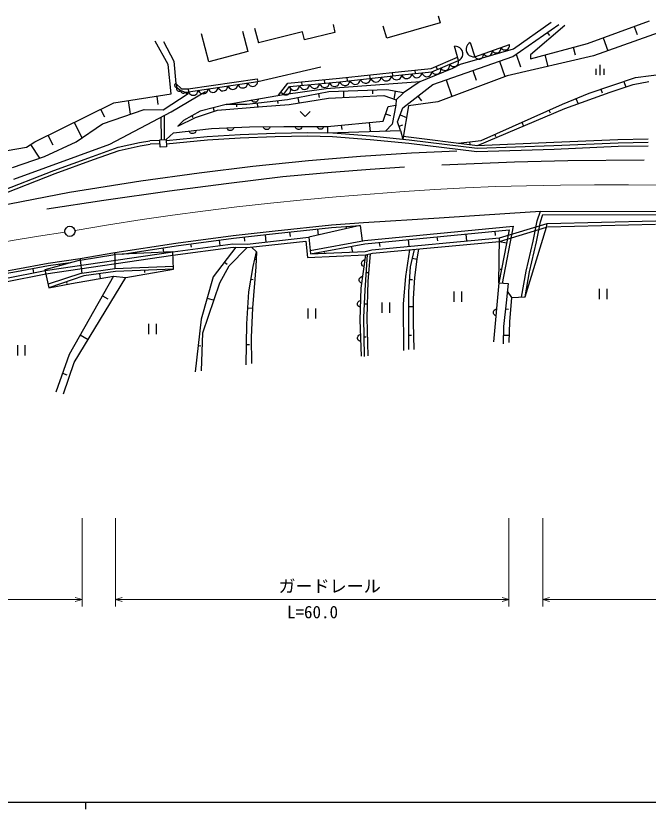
# Model space of a CAD drawing. Units: millimetres, scale not verified. Extents: x 40000 to 680000, y 20000 to 380000.
# Drawn here: x 157818 to 250481, y 204000 to 320329 of the extents above; entities that cross this region are included whole.
import ezdxf
from ezdxf.enums import TextEntityAlignment as Align

# ---------------------------------------------------------------- set-up
doc = ezdxf.new("R2010")
doc.units = ezdxf.units.MM
doc.header["$LTSCALE"] = 1000
doc.linetypes.add('CHAIN', pattern=[18.5, 12, -1.5, 3.5, -1.5])
for name, color, linetype, lineweight in [('M-BGD', 7, 'Continuous', 25), ('M-BMK', 2, 'CHAIN', 13), ('M-BMK-SRVR', 3, 'Continuous', 25), ('M-STR-HTXT', 7, 'Continuous', 13), ('M-TTL-BAND', 7, 'Continuous', 25)]:
    doc.layers.add(name, color=color, linetype=linetype, lineweight=lineweight)
doc.styles.add('ＭＳ ゴシック', font='')
doc.styles.get('ＭＳ ゴシック').set_extended_font_data('MS Gothic')

msp = doc.modelspace()

# ---------------------------------------------------------------- linework, layer by layer
at = {"layer": 'M-BGD'}
for p, q in [((219717, 320329), (220008, 319312)), ((204298, 319073), (204587, 317913)), ((212166, 317068), (211665, 318819)), ((220008, 319312), (212166, 317068)), ((230646, 314346), (237380, 319068)), ((230739, 315515), (236275, 319425)), ((238266, 318907), (233222, 314614)), ((241592, 316278), (250703, 319604)), ((248425, 318773), (248851, 317606)), ((186075, 313598), (185021, 317671)), ((191037, 318102), (191818, 315085)), ((192815, 318544), (193359, 316356)), ((199838, 317965), (193359, 316356)), ((200126, 316805), (199838, 317965)), ((204587, 317913), (200126, 316805)), ((235697, 317887), (236004, 317449)), ((252768, 318129), (242493, 314453)), ((180132, 313220), (178210, 316627)), ((179465, 316547), (180986, 313664)), ((224403, 316440), (225078, 314334)), ((243870, 317109), (244569, 315196)), ((222695, 313768), (222109, 315873)), ((225078, 314334), (230180, 316143)), ((225545, 313979), (230739, 315515)), ((233249, 314051), (241592, 316278)), ((239506, 315721), (239801, 314618)), ((191818, 315085), (186075, 313598)), ((218679, 312594), (222560, 314254)), ((218922, 310268), (230646, 314346)), ((242493, 314453), (229822, 311556)), ((231150, 314699), (231797, 312870)), ((233222, 314614), (233249, 314051)), ((235335, 314608), (235785, 312919)), ((180558, 308874), (180132, 313220)), ((180986, 313664), (181280, 310435)), ((218803, 312104), (222695, 313768)), ((221867, 312645), (222958, 313252)), ((222958, 313252), (225545, 313979)), ((228692, 313666), (229472, 311424)), ((243398, 313155), (243398, 311655)), ((193263, 310702), (202498, 312849)), ((205234, 311175), (214330, 312186)), ((213055, 311541), (213000, 312038)), ((214330, 312186), (218679, 312594)), ((214377, 311688), (218803, 312104)), ((216374, 311876), (216327, 312374)), ((217071, 310726), (221867, 312645)), ((219628, 312456), (219431, 312916)), ((224784, 312307), (225274, 310898)), ((242798, 312558), (242798, 311658)), ((243998, 312558), (243998, 311658)), ((248613, 311302), (261589, 312891)), ((183068, 309607), (193183, 311075)), ((183094, 309207), (193263, 310702)), ((193183, 311075), (193263, 310702)), ((197653, 310442), (205234, 311175)), ((197917, 309965), (205285, 310678)), ((199783, 310145), (199735, 310643)), ((203104, 310467), (203056, 310964)), ((203308, 309675), (217071, 310726)), ((205285, 310678), (214377, 311688)), ((206423, 310804), (206368, 311301)), ((209739, 311173), (209684, 311670)), ((217071, 310726), (214644, 309044)), ((229822, 311556), (219681, 307719)), ((220876, 310948), (221730, 308495)), ((241856, 308998), (248613, 311302)), ((246924, 310726), (247217, 309866)), ((248298, 310245), (250598, 310696)), ((181280, 310435), (181386, 309848)), ((181280, 310435), (182107, 309607)), ((181386, 309848), (182000, 309394)), ((182107, 309607), (183068, 309607)), ((183068, 309607), (183094, 309207)), ((196298, 308680), (197653, 310442)), ((197026, 308806), (197917, 309965)), ((197026, 308806), (203308, 309675)), ((212208, 309460), (203681, 309192)), ((214644, 309044), (212208, 309460)), ((214523, 306834), (218922, 310268)), ((243546, 309574), (243728, 309039)), ((244915, 309117), (248298, 310245)), ((172155, 307594), (180558, 308874)), ((178457, 308554), (178640, 307353)), ((179394, 306534), (183045, 308941)), ((180593, 306240), (185603, 309217)), ((182000, 309394), (182641, 309154)), ((182641, 309154), (183094, 309207)), ((188648, 307350), (197026, 308806)), ((197026, 308806), (196630, 309111)), ((203681, 309192), (197650, 308004)), ((199158, 308301), (199305, 307552)), ((202173, 308895), (202275, 308380)), ((203622, 308242), (211732, 308628)), ((205813, 309259), (205841, 308347)), ((210076, 309393), (210092, 308887)), ((211732, 308628), (213545, 308034)), ((213426, 309252), (213235, 308135)), ((213545, 308034), (214644, 309044)), ((216723, 308551), (217246, 307881)), ((237929, 307397), (241856, 308998)), ((238284, 306727), (244915, 309117)), ((160592, 301863), (172155, 307594)), ((174255, 307914), (174560, 305913)), ((188648, 307350), (184815, 306370)), ((191678, 307350), (188648, 307350)), ((190163, 307350), (190163, 306977)), ((197650, 308004), (191678, 307350)), ((193171, 307514), (193228, 306990)), ((193966, 307053), (197858, 307321)), ((196157, 307841), (196198, 307461)), ((197858, 307321), (203622, 308242)), ((212377, 307018), (213511, 307251)), ((213511, 307251), (212959, 304460)), ((213545, 308034), (213511, 307251)), ((215362, 307129), (214526, 302258)), ((219681, 307719), (215362, 307129)), ((226017, 302044), (237929, 307397)), ((239893, 308198), (240216, 307406)), ((170228, 306639), (170792, 305500)), ((170513, 304515), (176599, 306617)), ((171588, 301517), (180593, 306240)), ((176599, 306617), (179394, 306534)), ((184815, 306370), (182379, 305003)), ((184162, 305449), (187370, 306489)), ((186731, 306860), (186868, 306326)), ((187370, 306489), (193966, 307053)), ((211650, 304867), (212377, 307018)), ((213745, 304768), (214523, 306834)), ((225454, 301316), (238284, 306727)), ((235944, 306505), (236117, 306119)), ((179086, 305449), (179107, 302174)), ((179607, 302202), (179585, 305711)), ((181547, 304142), (184162, 305449)), ((182379, 305003), (181547, 304142)), ((183597, 305687), (183734, 305443)), ((203471, 304111), (211650, 304867)), ((212014, 305942), (212710, 305707)), ((214134, 305801), (215073, 305447)), ((166373, 304728), (167508, 302439)), ((166668, 301859), (170513, 304515)), ((180910, 303180), (186492, 303791)), ((186492, 303791), (192045, 304053)), ((192045, 304053), (197104, 304082)), ((197104, 304082), (201436, 304111)), ((201436, 304111), (203471, 304111)), ((203471, 304111), (203510, 303175)), ((205516, 304300), (205575, 303663)), ((209605, 304678), (209727, 303364)), ((212959, 304460), (212001, 303433)), ((214209, 303500), (213745, 304768)), ((213977, 304134), (214535, 304338)), ((231973, 304721), (232221, 304170)), ((162519, 302818), (163213, 301417)), ((179823, 302214), (180910, 303180)), ((179833, 302048), (185842, 302632)), ((185842, 302632), (190683, 302924)), ((190683, 302924), (195809, 303128)), ((190708, 302424), (195825, 302628)), ((195809, 303128), (200622, 303244)), ((195825, 302628), (200622, 302744)), ((200622, 303244), (204253, 303157)), ((200622, 302744), (204227, 302657)), ((203510, 303175), (214209, 303500)), ((204227, 302657), (209751, 302221)), ((204253, 303157), (209795, 302719)), ((209795, 302719), (215476, 302165)), ((214209, 303500), (214526, 302258)), ((214599, 302679), (225454, 301316)), ((228003, 302936), (228126, 302661)), ((157506, 296362), (171588, 301517)), ((159356, 301052), (160592, 301863)), ((159974, 301458), (161280, 299468)), ((162035, 299728), (166668, 301859)), ((172803, 301056), (175923, 301756)), ((175923, 301756), (177441, 302009)), ((176019, 301266), (177491, 301511)), ((178916, 302059), (177441, 302009)), ((178944, 301560), (177491, 301511)), ((178910, 302163), (179823, 302214)), ((178970, 301091), (178910, 302163)), ((179823, 302214), (179883, 301142)), ((179860, 301549), (185882, 302134)), ((185882, 302134), (190708, 302424)), ((209751, 302221), (215420, 301669)), ((215420, 301669), (225381, 300418)), ((215476, 302165), (225404, 300919)), ((222628, 301671), (226017, 302044)), ((224323, 301858), (224367, 301453)), ((225382, 301325), (236650, 301795)), ((225404, 300919), (236672, 301296)), ((236650, 301795), (246064, 302203)), ((236672, 301296), (246080, 301703)), ((246064, 302203), (250466, 302290)), ((246080, 301703), (250476, 301790)), ((153642, 300125), (159356, 301052)), ((169050, 299729), (172803, 301056)), ((169218, 299259), (172942, 300574)), ((172942, 300574), (176019, 301266)), ((179883, 301142), (178970, 301091)), ((208322, 299754), (215787, 300265)), ((215787, 300265), (222450, 300560)), ((225381, 300418), (236691, 300796)), ((236691, 300796), (246096, 301203)), ((246096, 301203), (250486, 301291)), ((157304, 298096), (162035, 299728)), ((163377, 297675), (169050, 299729)), ((163554, 297207), (169218, 299259)), ((192551, 298304), (200718, 299136)), ((200718, 299136), (208322, 299754)), ((230875, 298911), (238710, 299126)), ((238710, 299126), (249889, 299197)), ((184671, 297309), (192551, 298304)), ((204091, 297414), (209730, 297835)), ((209730, 297835), (214773, 298185)), ((220270, 298504), (230875, 298911)), ((147665, 291494), (163377, 297675)), ((147811, 291014), (163554, 297207)), ((176154, 296154), (184671, 297309)), ((188646, 295768), (196946, 296784)), ((196946, 296784), (204091, 297414)), ((165676, 294462), (176154, 296154)), ((180345, 294683), (188646, 295768)), ((147811, 291014), (165676, 294462)), ((170714, 293317), (180345, 294683)), ((162378, 292021), (170714, 293317)), ((219850, 290712), (230222, 291419)), ((230222, 291419), (234690, 291680)), ((234228, 290273), (234690, 291680)), ((234690, 291680), (252590, 291660)), ((234713, 290145), (235052, 291179)), ((235052, 291179), (252557, 291160)), ((195830, 288813), (204063, 289669)), ((204063, 289669), (208754, 290042)), ((208754, 290042), (219850, 290712)), ((228707, 287760), (235700, 289872)), ((233619, 287271), (234228, 290273)), ((234109, 287171), (234713, 290145)), ((235604, 289320), (235700, 289872)), ((235700, 289872), (251613, 290277)), ((235713, 289372), (251555, 289775)), ((189687, 288105), (195830, 288813)), ((195872, 288415), (204099, 289271)), ((197929, 288629), (197996, 287986)), ((208301, 289604), (200764, 287857)), ((202042, 289057), (202134, 288175)), ((204099, 289271), (208301, 289604)), ((206200, 289438), (206215, 289249)), ((208301, 289604), (208594, 287346)), ((208894, 287402), (230723, 289506)), ((208964, 286906), (230107, 288945)), ((227993, 288741), (228053, 288118)), ((230107, 288945), (228622, 281167)), ((228700, 287236), (235604, 289320)), ((230723, 289506), (229113, 281073)), ((232437, 279112), (235605, 289325)), ((181276, 287020), (189687, 288105)), ((181333, 286624), (189733, 287708)), ((187633, 287437), (187733, 286656)), ((189733, 287708), (195872, 288415)), ((191267, 287885), (191338, 287274)), ((191707, 286859), (200764, 287857)), ((194337, 288238), (194461, 287163)), ((200764, 287857), (201008, 285423)), ((200958, 285922), (208894, 287402)), ((209983, 286007), (228707, 287760)), ((215307, 287518), (215404, 286514)), ((219536, 287925), (219594, 287316)), ((223764, 288333), (223863, 287306)), ((228622, 281167), (228707, 287760)), ((172298, 285628), (181276, 287020)), ((173398, 285394), (181333, 286624)), ((179349, 286316), (179448, 285678)), ((180819, 285742), (189637, 286908)), ((180842, 285241), (189664, 286407)), ((183433, 286895), (183494, 286419)), ((190057, 286398), (186719, 282038)), ((189059, 283689), (191728, 286358)), ((189637, 286908), (191707, 286859)), ((189664, 286407), (191728, 286358)), ((191728, 286358), (200317, 287305)), ((193070, 285724), (192359, 286428)), ((200317, 287305), (200557, 284903)), ((201008, 285423), (208964, 286906)), ((206975, 286535), (207134, 285684)), ((210067, 285512), (228700, 287257)), ((211079, 287110), (211136, 286515)), ((229736, 287000), (228700, 287198)), ((232626, 282911), (233619, 287271)), ((233116, 282810), (234109, 287171)), ((162104, 282965), (180819, 285742)), ((162211, 282476), (180842, 285240)), ((167224, 284732), (172298, 285628)), ((167243, 284522), (172298, 285342)), ((180819, 285742), (172298, 285342)), ((172298, 285342), (172298, 285628)), ((172298, 285342), (172307, 283266)), ((175381, 285701), (175401, 285574)), ((180933, 283207), (180819, 285742)), ((192576, 283573), (193070, 285724)), ((193070, 285724), (192983, 283544)), ((200557, 284903), (209065, 285266)), ((201008, 285423), (208994, 285763)), ((202997, 285793), (203028, 285623)), ((209065, 285266), (208741, 282851)), ((209279, 285319), (208942, 280116)), ((208994, 285763), (209983, 286007)), ((209065, 285266), (210067, 285512)), ((209444, 281446), (209811, 285450)), ((214990, 282099), (215542, 286013)), ((215667, 283529), (216242, 286091)), ((216810, 286144), (216571, 284633)), ((157833, 283195), (162553, 284046)), ((167243, 284522), (162077, 283093)), ((162553, 284046), (167224, 284732)), ((165766, 284114), (162618, 283651)), ((164207, 283886), (164225, 283768)), ((167224, 284732), (167243, 284522)), ((167243, 284522), (167500, 282614)), ((188388, 284218), (188796, 283906)), ((192823, 284648), (193026, 284602)), ((215955, 284810), (216577, 284670)), ((216571, 284633), (216245, 281973)), ((152365, 282214), (157833, 283195)), ((157904, 282802), (152441, 281821)), ((156209, 281814), (162104, 282965)), ((162618, 283651), (157904, 282802)), ((160308, 283235), (160416, 282636)), ((162077, 283093), (162649, 280462)), ((167500, 282614), (172307, 283266)), ((172409, 282818), (167785, 282227)), ((172307, 283266), (180914, 283636)), ((180933, 283207), (172409, 282818)), ((173915, 281968), (180933, 283207)), ((176671, 283012), (176686, 282680)), ((187722, 281189), (189059, 283689)), ((191966, 279881), (192576, 283573)), ((192983, 283544), (192489, 277498)), ((208741, 282851), (208365, 280417)), ((209111, 282717), (209379, 282700)), ((215391, 279840), (215667, 283529)), ((228993, 283112), (228786, 283151)), ((231926, 279096), (232626, 282911)), ((232437, 279112), (233116, 282810)), ((156303, 281323), (162211, 282477)), ((167500, 282614), (162530, 281006)), ((167785, 282227), (162649, 280462)), ((172123, 282139), (165609, 270669)), ((165947, 281072), (172123, 282139)), ((166375, 269520), (173915, 281968)), ((170097, 282522), (170190, 281798)), ((172123, 282139), (173915, 281968)), ((186719, 282038), (184967, 275853)), ((192271, 281727), (192605, 281672)), ((214613, 278109), (214990, 282099)), ((215529, 281685), (215947, 281653)), ((216245, 281973), (216069, 278861)), ((162649, 280462), (165947, 281072)), ((165217, 281344), (165299, 281105)), ((185222, 273835), (187722, 281189)), ((208365, 280417), (208214, 275775)), ((209318, 276051), (209444, 281446)), ((228622, 281167), (227840, 272550)), ((228622, 281167), (229985, 281105)), ((229985, 281105), (229669, 278261)), ((170495, 279272), (171293, 278819)), ((191646, 275143), (191966, 279881)), ((208942, 280116), (208766, 276101)), ((215416, 271383), (215391, 279840)), ((222011, 279911), (222011, 278411)), ((223162, 278411), (223162, 279911)), ((230504, 279051), (229860, 279980)), ((243316, 280291), (243316, 278791)), ((244467, 278791), (244467, 280291)), ((185843, 278946), (186861, 278657)), ((208854, 278109), (209366, 278086)), ((211453, 278294), (211453, 276794)), ((212604, 276794), (212604, 278294)), ((214689, 271233), (214613, 278109)), ((216069, 278861), (216069, 275373)), ((229669, 278261), (229262, 274785)), ((230210, 275462), (230504, 279051)), ((230504, 279051), (232437, 279112)), ((191806, 277512), (192488, 277466)), ((192489, 277498), (192315, 273167)), ((200610, 277438), (200610, 275938)), ((201762, 275938), (201762, 277438)), ((215398, 277726), (216069, 277728)), ((229561, 277383), (230040, 277327)), ((184967, 275853), (184089, 268138)), ((208214, 275775), (208415, 270405)), ((208766, 276101), (208867, 270380)), ((209444, 270480), (209318, 276051)), ((177261, 275155), (177261, 273655)), ((178412, 273655), (178412, 275155)), ((191559, 269155), (191646, 275143)), ((216069, 275373), (216119, 271383)), ((229262, 274785), (229217, 272234)), ((230098, 272437), (230210, 275462)), ((167238, 273536), (168406, 272873)), ((185019, 268254), (185222, 273835)), ((215410, 273498), (215820, 273499)), ((229240, 273509), (230137, 273494)), ((192315, 273167), (192344, 269330)), ((208817, 273240), (209156, 273246)), ((158048, 272016), (158048, 270516)), ((159200, 270516), (159200, 272016)), ((184528, 271996), (184903, 271953)), ((191603, 272149), (192035, 272143)), ((165609, 270669), (163660, 265169)), ((164774, 264925), (166375, 269520)), ((164635, 267919), (165266, 267695))]:
    msp.add_line(p, q, dxfattribs=at)
for points in [[(224403, 316440), (224186, 316283), (224022, 316091), (223856, 315812), (223804, 315539), (223804, 315267), (223909, 314940), (224067, 314718), (224268, 314527), (224565, 314396), (224809, 314341), (225078, 314334)], [(222695, 313768), (222916, 313914), (223086, 314098), (223260, 314367), (223322, 314634), (223332, 314904), (223241, 315230), (223093, 315455), (222902, 315652), (222613, 315792), (222374, 315856), (222109, 315873)], [(227629, 315239), (227729, 315109), (227850, 315012), (228024, 314915), (228191, 314889), (228358, 314894), (228556, 314964), (228689, 315065), (228802, 315191), (228877, 315376), (228906, 315526), (228905, 315691)], [(228905, 315691), (229005, 315561), (229125, 315464), (229299, 315368), (229467, 315341), (229634, 315346), (229831, 315416), (229964, 315517), (230078, 315643), (230152, 315828), (230181, 315978), (230180, 316143)], [(225078, 314334), (225178, 314204), (225299, 314107), (225473, 314011), (225640, 313984), (225807, 313989), (226005, 314060), (226138, 314160), (226251, 314287), (226325, 314471), (226355, 314622), (226354, 314786)], [(226354, 314786), (226454, 314657), (226574, 314559), (226748, 314463), (226916, 314436), (227083, 314442), (227280, 314512), (227413, 314613), (227526, 314739), (227601, 314923), (227630, 315074), (227629, 315239)], [(220101, 312659), (220213, 312530), (220345, 312437), (220533, 312348), (220709, 312331), (220882, 312348), (221083, 312434), (221215, 312548), (221324, 312687), (221389, 312883), (221410, 313042), (221398, 313213)], [(221398, 313213), (221511, 313085), (221642, 312991), (221830, 312903), (222006, 312886), (222179, 312903), (222380, 312989), (222512, 313102), (222621, 313241), (222687, 313438), (222707, 313596), (222695, 313768)], [(214377, 311688), (214448, 311524), (214550, 311388), (214709, 311239), (214880, 311166), (215058, 311127), (215287, 311148), (215455, 311220), (215609, 311324), (215738, 311500), (215809, 311651), (215852, 311827)], [(215852, 311827), (215923, 311662), (216026, 311527), (216185, 311378), (216355, 311305), (216534, 311265), (216763, 311287), (216931, 311359), (217085, 311462), (217213, 311638), (217285, 311790), (217328, 311965)], [(217328, 311965), (217399, 311801), (217501, 311665), (217660, 311516), (217831, 311443), (218009, 311404), (218238, 311426), (218406, 311497), (218560, 311601), (218689, 311777), (218760, 311929), (218803, 312104)], [(218803, 312104), (218916, 311976), (219048, 311882), (219235, 311794), (219411, 311777), (219584, 311793), (219786, 311879), (219917, 311993), (220027, 312132), (220092, 312329), (220113, 312487), (220101, 312659)], [(191810, 310488), (191889, 310329), (191997, 310200), (192163, 310061), (192335, 309998), (192514, 309968), (192739, 310001), (192902, 310081), (193049, 310192), (193167, 310372), (193230, 310526), (193263, 310702)], [(203812, 310535), (203883, 310371), (203986, 310236), (204145, 310088), (204316, 310015), (204494, 309977), (204723, 309999), (204890, 310071), (205044, 310175), (205172, 310351), (205243, 310503), (205285, 310678)], [(205285, 310678), (205361, 310510), (205469, 310372), (205635, 310222), (205812, 310150), (205996, 310113), (206231, 310139), (206403, 310215), (206559, 310325), (206689, 310508), (206759, 310665), (206801, 310846)], [(206801, 310846), (206877, 310678), (206984, 310541), (207150, 310390), (207327, 310318), (207511, 310281), (207746, 310307), (207918, 310384), (208075, 310493), (208204, 310676), (208274, 310834), (208316, 311015)], [(208316, 311015), (208392, 310847), (208499, 310709), (208666, 310559), (208842, 310486), (209027, 310449), (209261, 310475), (209433, 310552), (209590, 310661), (209719, 310845), (209790, 311002), (209831, 311183)], [(209831, 311183), (209907, 311015), (210014, 310877), (210181, 310727), (210357, 310655), (210542, 310618), (210777, 310644), (210948, 310720), (211105, 310830), (211234, 311013), (211305, 311170), (211346, 311351)], [(211346, 311351), (211422, 311183), (211530, 311046), (211696, 310895), (211873, 310823), (212057, 310786), (212292, 310812), (212464, 310889), (212620, 310998), (212749, 311181), (212820, 311339), (212861, 311520)], [(212861, 311520), (212938, 311352), (213045, 311214), (213211, 311064), (213388, 310991), (213572, 310954), (213807, 310980), (213979, 311057), (214135, 311167), (214265, 311350), (214335, 311507), (214377, 311688)], [(181280, 310435), (181216, 310401), (181165, 310355), (181111, 310286), (181087, 310215), (181078, 310142), (181095, 310051), (181129, 309986), (181176, 309928), (181251, 309882), (181314, 309859), (181386, 309848)], [(181386, 309848), (181357, 309760), (181350, 309673), (181360, 309561), (181400, 309474), (181455, 309398), (181550, 309328), (181639, 309297), (181734, 309284), (181844, 309308), (181923, 309341), (182000, 309394)], [(184547, 309421), (184626, 309262), (184734, 309133), (184899, 308994), (185072, 308930), (185251, 308901), (185476, 308934), (185638, 309013), (185785, 309124), (185903, 309305), (185966, 309459), (186000, 309634)], [(186000, 309634), (186079, 309475), (186187, 309346), (186352, 309207), (186524, 309144), (186703, 309114), (186928, 309147), (187091, 309227), (187238, 309338), (187356, 309518), (187419, 309672), (187452, 309848)], [(187452, 309848), (187531, 309689), (187639, 309560), (187805, 309421), (187977, 309357), (188156, 309328), (188381, 309361), (188544, 309440), (188691, 309551), (188809, 309732), (188872, 309886), (188905, 310061)], [(188905, 310061), (188984, 309902), (189092, 309773), (189257, 309634), (189430, 309571), (189609, 309541), (189834, 309574), (189996, 309654), (190143, 309765), (190262, 309945), (190324, 310099), (190358, 310275)], [(190358, 310275), (190437, 310116), (190545, 309987), (190710, 309848), (190883, 309784), (191061, 309755), (191286, 309788), (191449, 309867), (191596, 309978), (191714, 310159), (191777, 310313), (191810, 310488)], [(197026, 308806), (197193, 308747), (197359, 308730), (197573, 308745), (197741, 308819), (197889, 308921), (198027, 309101), (198089, 309270), (198117, 309451), (198077, 309662), (198015, 309816), (197917, 309965)], [(197917, 309965), (197989, 309801), (198091, 309666), (198251, 309517), (198421, 309445), (198600, 309406), (198828, 309428), (198996, 309500), (199150, 309604), (199278, 309780), (199348, 309932), (199391, 310107)], [(199391, 310107), (199463, 309943), (199565, 309808), (199724, 309660), (199895, 309587), (200073, 309549), (200302, 309571), (200470, 309643), (200623, 309747), (200751, 309923), (200822, 310075), (200865, 310250)], [(200865, 310250), (200936, 310086), (201038, 309951), (201198, 309803), (201369, 309730), (201547, 309691), (201775, 309713), (201943, 309786), (202097, 309890), (202225, 310066), (202296, 310217), (202338, 310393)], [(202338, 310393), (202410, 310229), (202512, 310093), (202671, 309945), (202842, 309873), (203021, 309834), (203249, 309856), (203417, 309928), (203570, 310032), (203698, 310208), (203769, 310360), (203812, 310535)], [(182000, 309394), (181997, 309311), (182012, 309234), (182048, 309141), (182104, 309076), (182170, 309023), (182269, 308986), (182353, 308982), (182438, 308994), (182527, 309041), (182587, 309090), (182641, 309154)], [(182641, 309154), (182664, 309104), (182696, 309062), (182746, 309018), (182799, 308996), (182855, 308986), (182925, 308994), (182976, 309017), (183023, 309050), (183062, 309105), (183082, 309153), (183094, 309207)], [(183094, 309207), (183173, 309048), (183281, 308919), (183447, 308780), (183619, 308717), (183798, 308687), (184023, 308720), (184186, 308800), (184333, 308910), (184451, 309091), (184514, 309245), (184547, 309421)], [(193329, 308164), (193310, 308044), (193267, 307937), (193193, 307813), (193094, 307735), (192985, 307680), (192832, 307654), (192710, 307668), (192592, 307708), (192477, 307800), (192401, 307886), (192344, 307993)], [(199470, 306299), (200220, 305590), (200970, 306299)], [(189768, 303945), (189734, 303828), (189678, 303728), (189588, 303614), (189481, 303549), (189366, 303508), (189211, 303501), (189092, 303530), (188979, 303585), (188877, 303690), (188812, 303785), (188769, 303898)], [(195075, 304070), (195035, 303955), (194976, 303857), (194881, 303746), (194772, 303686), (194654, 303650), (194499, 303649), (194382, 303683), (194271, 303743), (194173, 303852), (194113, 303949), (194075, 304064)], [(199770, 304099), (199731, 303984), (199671, 303886), (199577, 303776), (199467, 303715), (199350, 303679), (199195, 303678), (199077, 303712), (198967, 303772), (198869, 303881), (198808, 303978), (198770, 304093)], [(202953, 304111), (202913, 303996), (202853, 303898), (202758, 303788), (202648, 303728), (202531, 303693), (202376, 303693), (202258, 303728), (202148, 303788), (202051, 303898), (201991, 303996), (201953, 304111)], [(184198, 303540), (184171, 303421), (184122, 303318), (184039, 303198), (183936, 303127), (183823, 303079), (183669, 303062), (183549, 303084), (183433, 303132), (183324, 303231), (183254, 303321), (183204, 303431)], [(208837, 283563), (208728, 283618), (208639, 283690), (208543, 283799), (208498, 283916), (208479, 284037), (208499, 284191), (208550, 284303), (208624, 284404), (208746, 284486), (208850, 284532), (208969, 284554)], [(208477, 281140), (208369, 281197), (208282, 281272), (208188, 281382), (208145, 281500), (208129, 281622), (208152, 281775), (208205, 281886), (208281, 281985), (208405, 282065), (208510, 282109), (208629, 282128)], [(208273, 277596), (208160, 277640), (208064, 277703), (207957, 277802), (207901, 277914), (207870, 278032), (207875, 278187), (207914, 278303), (207977, 278411), (208090, 278505), (208190, 278562), (208306, 278596)], [(228186, 276361), (228075, 276411), (227983, 276479), (227882, 276584), (227833, 276699), (227808, 276819), (227822, 276974), (227868, 277087), (227938, 277191), (228056, 277279), (228158, 277330), (228276, 277357)], [(208333, 272590), (208217, 272626), (208117, 272682), (208004, 272773), (207940, 272881), (207900, 272997), (207895, 273152), (207925, 273270), (207981, 273382), (208087, 273484), (208182, 273548), (208296, 273589)]]:
    msp.add_lwpolyline(points, dxfattribs=at)
at = {"layer": 'M-BMK'}
for points in [[(166487, 288851), (171403, 289686), (176335, 290480), (180775, 291126), (185233, 291713), (190185, 292314), (195153, 292869), (199958, 293352), (204779, 293776), (209752, 294180), (214737, 294560), (219215, 294868), (223705, 295116), (228168, 295300), (232634, 295423), (237620, 295498), (242618, 295531), (247605, 295541), (252602, 295497), (257287, 295369), (261971, 295181), (263289, 295123), (264607, 295063)], [(70018, 261969), (73879, 263635), (77763, 265245), (80752, 266410), (83771, 267522), (88485, 269144), (93226, 270721), (97944, 272328), (102684, 273904), (106676, 275142), (110694, 276326), (115495, 277675), (120320, 278976), (125145, 280238), (129989, 281470), (134814, 282657), (139653, 283786), (144524, 284867), (149415, 285898), (153325, 286676), (157256, 287397), (161121, 288031), (165005, 288618)]]:
    msp.add_lwpolyline(points, dxfattribs=at)
at = {"layer": 'M-BMK-SRVR'}
msp.add_circle((165746, 288734), 746, dxfattribs=at)
at = {"layer": 'M-STR-HTXT'}
for p, q in [((167519, 233731), (167519, 246677)), ((172399, 246677), (172399, 233731)), ((230079, 233731), (230079, 246677)), ((235042, 246677), (235042, 233731)), ((119657, 234731), (167519, 234731)), ((172399, 234731), (230079, 234731)), ((235042, 234731), (303107, 234731))]:
    msp.add_line(p, q, dxfattribs=at)
for points in [[(166519, 235019), (167519, 234731), (166519, 234446)], [(173399, 234444), (172399, 234731), (173399, 235016)], [(229079, 235019), (230079, 234731), (229079, 234446)], [(236042, 234444), (235042, 234731), (236042, 235016)]]:
    msp.add_lwpolyline(points, dxfattribs=at)
at = {"layer": 'M-TTL-BAND'}
for p, q in [((40000, 205000), (579000, 205000)), ((168000, 205000), (168000, 204000))]:
    msp.add_line(p, q, dxfattribs=at)

# ---------------------------------------------------------------- texts
at = {"layer": 'M-STR-HTXT', "style": 'ＭＳ ゴシック'}
for s, p in [('ガードレール', (196301, 235231)), ('L=60.0', (197551, 231437))]:
    msp.add_text(s, height=1833, dxfattribs=at).set_placement(p, align=Align.BOTTOM_LEFT)

doc.saveas('drawing.dxf')
